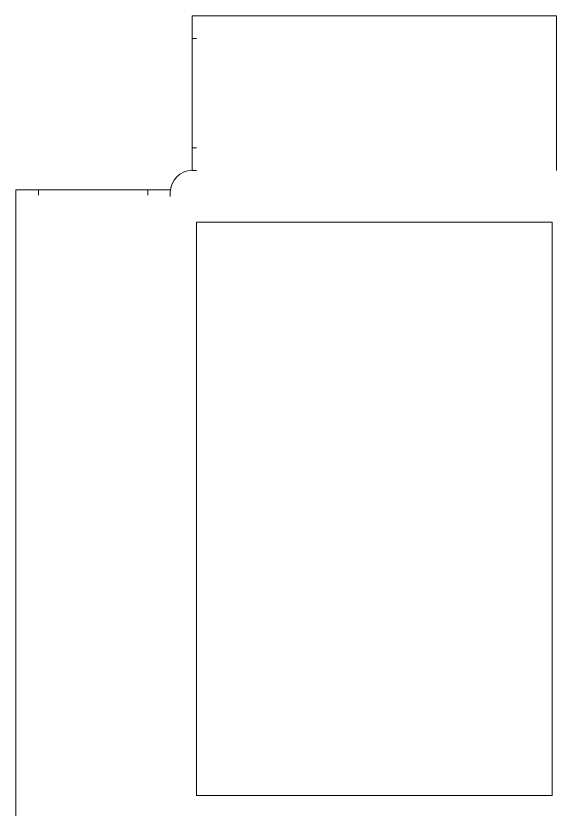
# Model space of a CAD drawing. Header units: millimetres. Extents: x -561 to 561, y -788 to 788.
# Drawn here: x -561 to 57, y -126 to 788 of the extents above; entities that cross this region are included whole.
import ezdxf

# ---------------------------------------------------------------- set-up
doc = ezdxf.new("R2010")
doc.units = ezdxf.units.MM
doc.header["$MEASUREMENT"] = 0
doc.layers.add('Layer 1', color=7, linetype='Continuous')

msp = doc.modelspace()

# ---------------------------------------------------------------- linework, layer by layer
at = {"layer": 'Layer 1', "color": 250, "lineweight": 9}
for points, knots in [([(-357.8555, 609.75), (-357.8555, 609.75), (-357.8555, 761.75), (-357.8555, 761.75), (-357.8555, 761.75), (-357.8555, 761.75), (-357.8555, 761.75), (-357.8555, 761.75), (-357.8555, 761.75), (-357.8555, 761.75), (-357.8555, 787.75), (-357.8555, 787.75), (-357.8555, 787.75), (-357.8555, 787.75), (-357.8555, 787.75), (-357.8555, 787.75), (-357.8555, 787.75), (-357.8555, 787.75), (62.1448, 787.75), (62.1448, 787.75), (62.1448, 787.75), (62.1448, 787.75), (62.1448, 787.75), (62.1448, 787.75), (62.1448, 787.75), (62.1448, 787.75), (62.1448, 609.75), (62.1448, 609.75)], [0, 0, 0, 0, 0.125, 0.125, 0.125, 0.125, 0.25, 0.25, 0.25, 0.25, 0.375, 0.375, 0.375, 0.375, 0.5, 0.5, 0.5, 0.5, 0.625, 0.625, 0.625, 0.625, 0.75, 0.75, 0.75, 0.75, 1, 1, 1, 1]), ([(-382.8555, 579.75), (-382.8555, 579.75), (-382.8555, 584.75), (-382.8555, 584.75), (-382.8555, 584.75), (-382.8555, 584.75), (-382.8555, 584.75), (-382.8555, 584.75), (-382.8555, 584.75), (-382.8555, 598.5001), (-371.6055, 609.75), (-357.8555, 609.75)], [0, 0, 0, 0, 0.25, 0.25, 0.25, 0.25, 0.5, 0.5, 0.5, 0.5, 1, 1, 1, 1]), ([(-382.8555, -787.75), (-382.8555, -787.75), (-534.8555, -787.75), (-534.8555, -787.75), (-534.8555, -787.75), (-534.8555, -787.75), (-534.8555, -787.75), (-534.8555, -787.75), (-534.8555, -787.75), (-534.8555, -787.75), (-560.8555, -787.75), (-560.8555, -787.75), (-560.8555, -787.75), (-560.8555, -787.75), (-560.8555, -787.75), (-560.8555, -787.75), (-560.8555, -787.75), (-560.8555, -787.7499), (-560.8555, 587.25), (-560.8555, 587.25), (-560.8555, 587.25), (-560.8555, 587.25), (-560.8555, 587.25), (-560.8555, 587.25), (-560.8555, 587.25), (-560.8555, 587.25), (-534.8555, 587.25), (-534.8555, 587.25), (-534.8555, 587.25), (-534.8555, 587.25), (-534.8555, 587.25), (-534.8555, 587.25), (-534.8555, 587.25), (-534.8555, 587.25), (-382.8555, 587.25), (-382.8555, 587.25)], [0, 0, 0, 0, 0.1, 0.1, 0.1, 0.1, 0.2, 0.2, 0.2, 0.2, 0.3, 0.3, 0.3, 0.3, 0.4, 0.4, 0.4, 0.4, 0.5, 0.5, 0.5, 0.5, 0.6, 0.6, 0.6, 0.6, 0.7, 0.7, 0.7, 0.7, 0.8, 0.8, 0.8, 0.8, 1, 1, 1, 1]), ([(-352.8636, -109.9999), (-352.8636, -109.9999), (57.1365, -109.9999), (57.1365, -109.9999), (57.1365, -109.9999), (57.1365, -109.9999), (57.1365, 550.0001), (57.1365, 550.0001), (57.1365, 550.0001), (57.1365, 550.0001), (-352.8636, 550.0001), (-352.8636, 550.0001), (-352.8636, 550.0001), (-352.8636, 550.0001), (-352.8636, -109.9999), (-352.8636, -109.9999)], [0, 0, 0, 0, 0.2, 0.2, 0.2, 0.2, 0.4, 0.4, 0.4, 0.4, 0.6, 0.6, 0.6, 0.6, 1, 1, 1, 1])]:
    msp.add_open_spline(points, degree=3, knots=knots, dxfattribs=at)
for points in [[(-357.8555, 761.75), (-357.8555, 761.75), (-352.8555, 761.75), (-352.8555, 761.75)], [(-357.8555, 635.75), (-357.8555, 635.75), (-352.8555, 635.75), (-352.8555, 635.75)], [(-357.8555, 609.75), (-357.8555, 609.75), (-352.8555, 609.75), (-352.8555, 609.75)], [(-534.8555, 587.25), (-534.8555, 587.25), (-534.8555, 581.2935), (-534.8555, 581.2935)], [(-408.8534, 587.3545), (-408.8534, 587.3545), (-408.8534, 581.398), (-408.8534, 581.398)], [(-382.8555, 584.75), (-382.8555, 584.75), (-382.8555, 579.75), (-382.8555, 579.75)]]:
    msp.add_open_spline(points, degree=3, dxfattribs=at)

doc.saveas('drawing.dxf')
